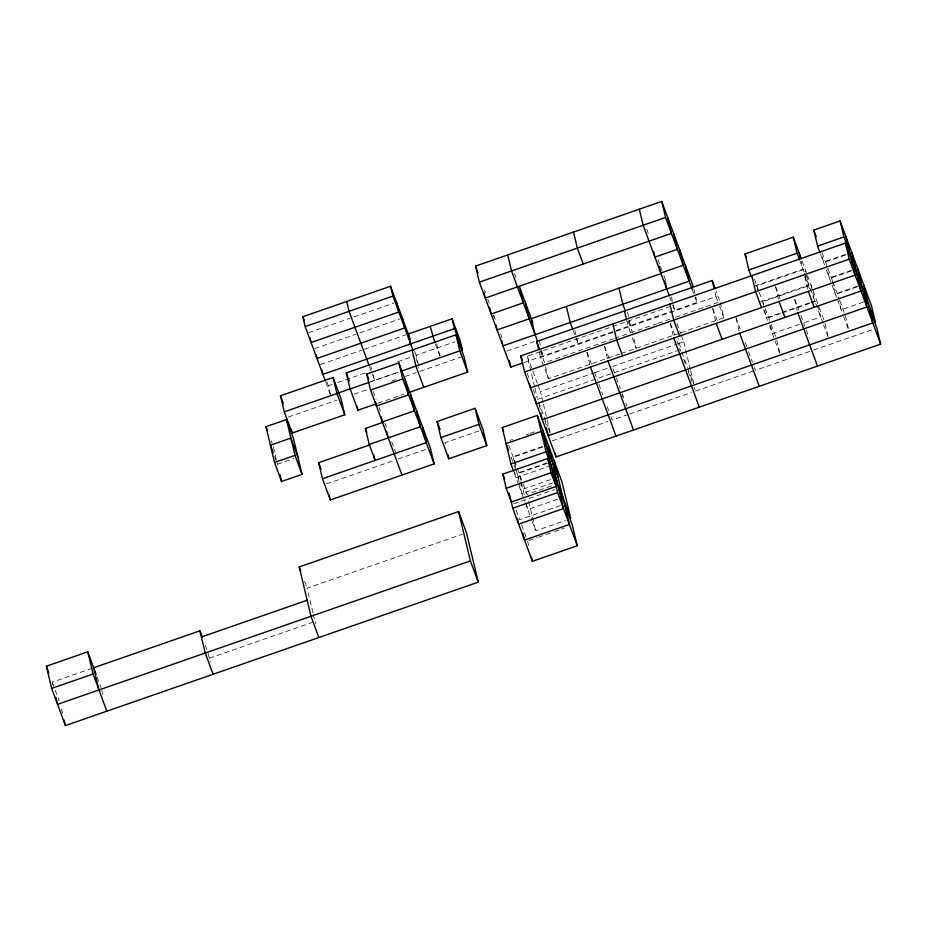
<?xml version="1.0" encoding="UTF-8"?>
<svg xmlns="http://www.w3.org/2000/svg" width="927" height="927" viewBox="0 0 927 927"><rect width="100%" height="100%" fill="white"/><g stroke="black" fill="none" stroke-linecap="round" stroke-linejoin="round"><path stroke-width="0.7" stroke-dasharray="4.63 3.48" d="M308.726 332.642L349.942 318.332M353.929 316.941L393.813 303.083M314.624 348.575L355.829 334.265M359.815 332.874L399.699 319.015M320.522 364.508L361.727 350.197M364.381 349.27L405.597 334.948M330.441 394.392L328.378 385.759L332.364 384.369M337.683 382.527L365.597 372.816M397.498 361.739L413.454 356.188M418.471 365.134L416.107 355.273L454.821 341.82M370.615 381.762L398.529 372.063L370.255 381.959M288.343 417.034L336.93 400.151M354.137 394.172L368.911 389.039M391.739 381.101L395.771 379.699M405.169 376.432L415.91 372.7M462.48 356.524L419.943 371.298L418.471 367.324M506.965 351.09L537.799 340.371M378.123 403.199L403.627 394.334M534.624 386.791L527.301 356.165L670.603 306.362M524.207 362.457L671.913 311.136M672.608 304.902L674.578 310.209L697 302.422L695.713 297.08M619.966 353.905L548.425 378.761L540.568 357.509L716.038 296.547L714.763 291.205M754.752 285.922L803.014 269.154L801.09 261.136M845.853 254.265L823.489 262.04L821.565 254.021M757.776 289.827L756.814 285.817L805.076 269.05L805.714 271.727M845.285 255.087L825.54 261.947L826.826 267.289M613.431 338.807L544.589 362.724L540.174 350.777M614.786 338.332L656.629 323.801M657.973 323.326L670.117 319.108M675.516 317.231L720.07 301.75L716.131 291.136M274.635 456.617L277.451 464.23L293.824 458.541M760.65 301.854L808.9 285.087L806.026 273.059M851.751 270.197L829.375 277.973L827.139 268.621M851.183 271.02L831.438 277.868L832.713 283.222M621.31 353.43L679.352 333.268M680.708 332.793L723.894 317.787L720.07 301.75M543.06 402.7L540.395 391.565L593.628 373.071M594.995 372.596L611.368 366.907M612.735 366.432L676.884 344.137M678.24 343.674L683.697 341.773L681.275 335.215M809.433 302.886L766.548 317.787L763.674 305.759M810.777 302.422L814.798 301.02L810.963 284.983L762.712 301.75L763.35 304.427M857.649 286.13L835.273 293.905L833.037 284.554M780.673 313.5L768.599 317.683L769.248 320.36M782.006 313.025L810.163 303.245M811.496 302.781L816.861 300.916L817.498 303.592M857.069 286.941L837.336 293.801L838.611 299.154M537.625 399.328L680.928 349.537L678.263 338.39M326.501 483.917L395.447 459.966M398.147 459.027L426.304 449.247M478.888 430.974L444.948 442.77L445.586 445.435M799.248 324.404L772.434 333.72L769.561 321.692M804.613 322.538L820.696 316.953L817.823 304.925M863.535 302.063L841.16 309.838L838.923 300.487M510.024 440.36L512.724 439.421M526.223 434.74L528.923 433.801M530.279 433.326L534.323 431.924M552.191 440.904L608.054 421.484M628.344 414.439L612.144 420.07L610.673 416.084M629.688 413.975L691.461 392.503M695.493 391.101L754.091 370.754M809.584 351.46L755.447 370.279L754.462 367.625M813.651 350.058L874.126 329.039M542.202 446.547L511.159 457.335L513.616 463.975M542.921 446.918L513.222 457.231L514.184 461.24M546.745 462.955L517.057 473.268L522.944 489.201L551.298 479.352M547.463 463.315L519.12 473.164L521.125 481.565M551.125 465.493L516.026 477.683L514.728 472.26M552.967 482.828L521.924 493.616L519.329 482.77M551.275 485.968L526.976 494.415L517.15 467.857M513.79 503.79L554.555 489.63M557.509 499.236L527.811 509.549L526.142 502.55M312.978 612.851L307.08 588.182L462.376 534.219M52.909 684.914L52.248 682.145L93.673 667.741M560.453 505.563L519.688 519.723L515.76 509.097M532.237 521.495L535.667 530.789L565.366 520.476M528.9 540.487L537.057 537.66M538.413 537.185L553.361 531.994M554.717 531.519L560.151 529.63M561.519 529.166L564.23 528.216M209.27 658.228L312.329 622.423M822.11 252.642L827.51 267.254M827.996 268.575L832.423 280.533M832.909 281.854L839.294 299.12M839.792 300.441L845.192 315.053L848.703 329.745M820.534 254.079L824.462 264.693M826.432 270.012L836.745 297.891M837.232 299.212L843.13 315.145M843.616 316.478L849.028 331.078M802.122 261.09L807.035 274.369M807.533 275.69L818.819 306.234M819.317 307.555L824.717 322.167M800.071 261.194L803.999 271.808M804.485 273.141L823.153 323.593M823.639 324.913L828.553 338.193M804.972 276.652L809.398 288.598M794.984 299.606L798.912 310.221M800.882 315.528L804.81 326.153M806.281 330.139L809.225 338.1M775.737 286.814L780.152 298.761M754.358 279.178L756.328 284.496M756.814 285.817L758.784 291.136M759.271 292.457L764.671 307.069M765.169 308.39L770.569 323.002M771.055 324.323L775.482 336.269M763.593 309.827L767.521 320.441M769.491 325.748L780.291 354.96M735.806 317.173L740.719 330.441M745.134 342.399L746.606 346.374M748.576 351.692L752.504 362.306M716.038 296.547L718.981 304.508M719.479 305.84L723.894 317.787M712.851 308.656L717.278 320.615M692.087 289.143L694.543 295.783M695.03 297.115L697 302.422M646.675 229.12L648.147 233.106M657.973 259.664L659.943 264.971M660.43 266.292L662.388 271.611M663.871 275.597L666.814 283.558M669.665 296.941L672.121 303.569M676.907 323.419L680.789 333.905M681.89 352.156L693.535 383.627M670.453 323.396L675.354 336.675M676.837 340.649L680.766 351.275M683.709 359.247L685.18 363.222M688.124 371.194L692.052 381.808M694.022 387.127L695.007 389.78M629.236 321.472L630.708 325.458L629.433 320.116M628.402 321.623L632.33 332.237M630.267 332.341L626.71 320.348M632.237 337.648L636.165 348.274L633.292 336.246M604.647 346.258L609.062 358.204M612.99 368.83L614.462 372.816M616.432 378.123L620.36 388.749M622.33 394.056L623.801 398.042M625.76 403.349L626.745 406.003M587.092 352.353L592.005 365.632M594.462 372.272L597.417 380.232M598.888 384.218L602.817 394.844M607.231 406.791L608.703 410.777M573.153 330.464L575.609 337.104M576.096 338.436L578.066 343.743L576.791 338.401M514.578 273.523L516.049 277.509M541.009 350.626L542.967 355.945L541.692 350.591M527.301 356.165L537.486 383.697M537.973 385.006L540.395 391.565M538.587 401.947L547.811 426.86M548.297 428.17L550.232 433.419M527.139 373.187L529.108 378.494M533.037 389.12L535.98 397.08M538.935 405.053L541.878 413.013M544.821 420.985L546.293 424.972M484.381 290.012L485.354 292.665M487.811 299.305L489.282 303.291M493.709 315.238L495.18 319.224M500.58 333.824L502.052 337.81M508.807 445.284L516.663 466.524M514.103 465.308L516.072 470.615M514.184 472.7L518.483 484.323M518.969 485.655L524.867 501.588M525.354 502.909L531.739 520.174M521.646 525.03L526.559 538.309M436.571 343.662L440.406 357.521M435.493 344.241L439.908 356.188M414.636 351.287L416.107 355.273M416.014 358.494L417.486 362.48M370.765 366.524L371.75 369.189M369.688 367.104L371.657 372.411M372.144 373.743L374.601 380.383L373.129 374.207M373.106 391.31L376.049 399.282M378.992 407.243L380.476 411.229M384.89 423.175L387.347 429.815M391.762 441.762L395.69 452.388M326.907 381.773L328.378 385.759M325.817 382.341L330.244 394.299M271.147 440.649L272.086 443.187M304.624 581.542L307.08 588.182M205.33 645.424L206.814 649.41M97.115 677.034L101.043 687.66M52.248 682.145L54.705 688.784M55.191 690.105L59.119 700.731M825.042 323.5L827.915 335.528M804.81 276.663L807.996 290.024M794.636 299.618L797.197 310.302M775.563 286.825L779.074 301.518M776.78 340.267L779.978 353.627M736.119 318.506L739.63 333.199M712.678 308.668L715.551 320.696M693.802 289.062L695.401 295.736M683.697 341.773L690.36 369.618M690.696 371.02L694.022 384.937M671.38 296.849L672.979 303.535M673.292 304.867L674.578 310.209M670.279 323.407L673.153 335.423M627.509 312.098L629.109 318.772M622.156 394.068L622.793 396.733M604.474 346.269L607.672 359.63M586.93 352.364L589.804 364.392M574.867 330.383L576.467 337.069M539.456 341.24L540.418 345.25M545.551 366.733L548.425 378.761M539.294 352.167L540.568 357.509M543.396 404.102L550.719 434.728M534.96 388.181L537.289 397.938M493.535 315.25L494.172 317.915M528.645 501.403L535.667 530.789M521.356 482.515L524.242 494.624M514.497 462.585L515.771 467.926M516.096 469.259L519.004 481.414M527.544 540.962L528.842 546.397M273.338 447.046L277.451 464.23M313.303 614.219L315.597 623.813M208.123 653.454L210.22 662.237M101.866 690.372L102.862 694.543M61.425 708.935L62.758 714.485"/><path stroke-width="1.39" d="M325.331 381.02L305.192 326.582L302.839 316.71L390.568 286.234L410.221 339.34M522.863 362.932L510.8 367.115L479.363 282.144L475.539 266.107L661.727 201.414L693.164 286.385M305.192 326.582L392.932 296.095L390.568 286.234M479.363 282.144L665.563 217.451L661.727 201.414M452.121 318.784L454.485 328.656L462.341 349.896L459.977 340.024L452.121 318.784L408.251 334.021L410.615 343.894M454.485 328.656L322.874 374.381L321.692 369.444M280.475 395.783L333.117 377.498L340.985 398.737L344.809 414.775L292.167 433.06L284.311 411.82L280.475 395.783L283.43 403.755M376.779 403.674L357.973 410.197L350.116 388.958L346.281 372.921L455.957 334.821L463.813 356.061L467.648 372.098L409.004 392.469M401.982 475.053L370.557 390.082L366.721 374.056L398.888 362.874L430.325 447.845L434.149 463.882L330.336 499.954L322.469 478.714L318.645 462.677L370.012 444.821M661.554 273.395L531.275 318.668L535.111 334.693M337.382 393.315L350.673 388.691M284.311 411.82L336.953 393.535L333.117 377.498M350.116 388.958L368.911 382.422M401.148 371.229L459.792 350.846L455.957 334.821M751.322 276.628L748.865 269.989L745.03 253.952L793.28 237.185L801.148 258.436M820.047 252.747L817.591 246.107L813.755 230.081L840.082 220.927L871.507 305.898L875.343 321.936L843.906 236.964L840.082 220.927M370.557 390.082L402.724 378.911L398.888 362.874M265.991 426.698L286.455 419.583L293.5 438.61L302.051 474.381L281.576 481.495L274.531 462.469L265.991 426.698L267.393 430.499M538.645 349.502L536.733 341.484L712.203 280.51L715.157 288.482M748.865 269.989L797.116 253.222L793.28 237.185M817.591 246.107L843.906 236.964M520.754 355.922L845.389 243.129L876.815 328.1L880.65 344.137L556.026 456.93L524.589 371.959L520.754 355.922L522.237 359.908M524.589 371.959L849.213 259.166L845.389 243.129M373.836 455.076L375.111 460.418L369.224 444.485L365.389 428.448L383.036 422.318M274.531 462.469L295.006 455.354L286.455 419.583M369.224 444.485L420.406 426.698L416.571 410.673M437.08 421.518L475.111 408.309L482.967 429.549L486.791 445.586L448.772 458.795L440.916 437.556L437.08 421.518L440.035 429.491M322.469 478.714L426.293 442.631L422.469 426.605M440.916 437.556L478.935 424.346L475.111 408.309M513.72 471.449L510.951 463.963L502.249 427.579L537.347 415.389L562.063 482.214L570.765 518.599L546.049 451.773L537.347 415.389M510.951 463.963L546.049 451.773M547.672 458.552L551.055 472.735L556.13 486.455L511.287 502.04L506.212 488.32L502.828 474.137L547.672 458.552L572.388 525.389L577.254 545.736L532.411 561.31L512.758 508.205L509.201 493.28M506.212 488.32L551.055 472.735M318.865 637.521L311.008 616.27L299.224 566.942L458.61 511.553L466.466 532.805L478.262 582.133L65.411 725.586L51.657 688.413L46.35 666.212L87.787 651.808L96.13 674.381M512.758 508.205L557.602 492.631L552.747 472.272M202.387 637.463L199.931 630.823L93.673 667.741L98.98 689.943M51.657 688.413L93.082 674.01L87.787 651.808M201.402 636.988L307.185 600.244M458.61 511.553L470.395 560.893L57.555 704.346L55.887 697.405M849.213 259.166L880.65 344.137M813.755 230.081L816.212 236.721M797.116 253.222L799.572 259.861M808.321 291.356L814.207 307.289M797.834 312.978L817.475 366.084M779.074 301.518L784.972 317.451M745.03 253.952L746.502 257.938M761.53 307.613L755.632 291.681L751.797 275.655M739.63 333.199L759.283 386.304M716.2 323.361L722.087 339.294M665.563 217.451L692.087 289.143M669.178 295.609L643.141 225.238L639.306 209.212M679.642 336.072L673.744 320.139L669.908 304.102M673.79 338.1L699.329 407.138M625.308 310.846L622.851 304.207L619.016 288.181M622.608 355.887L616.71 339.954L612.886 323.917M583.234 264.033L577.336 248.1L573.512 232.074M607.985 360.962L633.523 430.001M590.441 367.057L615.98 436.096M572.666 329.143L570.209 322.503L566.374 306.466M532.747 322.642L519.491 286.802L523.326 302.828L491.159 314.01L489.56 307.335M537.567 341.333L511.542 270.974L507.706 254.937M536.733 341.484L539.19 348.123M558.042 477.011L541.183 431.426L506.084 443.616L508.39 449.85M475.539 266.107L477.996 272.747M557.602 492.631L577.254 545.736M502.249 427.579L503.639 431.322M459.792 350.846L467.648 372.098M502.828 474.137L504.67 479.132M478.935 424.346L486.791 445.586M435.006 342.909L430.186 326.408M392.932 296.095L413.071 350.533M423.778 387.335L415.922 366.095L412.086 350.058M470.395 560.893L478.262 582.133M402.724 378.911L434.149 463.882M369.201 365.771L349.062 311.345L346.71 301.472M366.721 374.056L368.679 379.363M346.281 372.921L349.236 380.893M365.389 428.448L366.86 432.434M336.953 393.535L344.809 414.775M302.839 316.71L304.311 320.696M318.645 462.677L321.101 469.317M297.915 457.115L290.881 438.089L270.406 445.203L273.222 452.805M295.006 455.354L302.051 474.381M299.224 566.942L300.696 570.916M213.094 674.265L205.238 653.025L199.931 630.823M93.082 674.01L106.837 711.183M46.35 666.212L48.807 672.851M863.651 284.659L867.487 300.696M868.958 306.86L872.794 322.897L548.17 435.69L546.246 427.671M857.765 268.726L861.589 284.763M863.06 290.927L866.896 306.964L542.272 419.757L540.673 413.071M851.867 252.793L855.702 268.83M857.174 274.995L861.009 291.032L536.374 403.824L535.099 398.483M845.969 236.86L849.804 252.897M851.276 259.062L855.111 275.099L530.487 387.892L529.526 383.882M799.178 253.117L800.453 258.471M712.203 280.51L714.126 288.529M685.308 265.145L689.143 281.182L502.944 345.875L501.669 340.533M679.41 249.212L683.245 265.249L660.824 273.036L659.224 266.362M673.523 233.28L677.347 249.317L654.926 257.103L653.651 251.762M667.625 217.347L671.461 233.384L485.261 298.077L483.987 292.735M664.798 280.951L666.722 288.969M624.474 310.997L626.385 319.015M525.389 302.735L529.213 318.761L497.046 329.942L495.771 324.601M555.064 452.921L556.026 456.93M554.207 460.974L562.909 497.359M564.531 504.137L569.398 524.497L524.555 540.07L522.932 533.292M548.32 445.041L557.011 481.426M558.633 488.205L563.5 508.564L518.657 524.137L517.359 518.714M542.422 429.108L551.125 465.493M509.201 360.441L510.8 367.115M531.438 557.243L532.411 561.31M447.822 454.786L448.772 458.795M402.364 318.1L404.717 327.961L316.976 358.448L316.095 354.751M396.466 302.167L398.83 312.028L311.09 342.515L309.908 337.579M410.673 394.74L414.508 410.777L382.341 421.947L381.067 416.605M404.786 378.807L408.61 394.844L376.443 406.014L375.481 402.005M386.64 431.206L387.915 436.547M357.011 406.188L357.973 410.197M329.05 494.612L330.336 499.954M291.217 429.062L292.167 433.06M279.989 474.856L281.576 481.495M64.079 720.036L65.411 725.586"/></g></svg>
